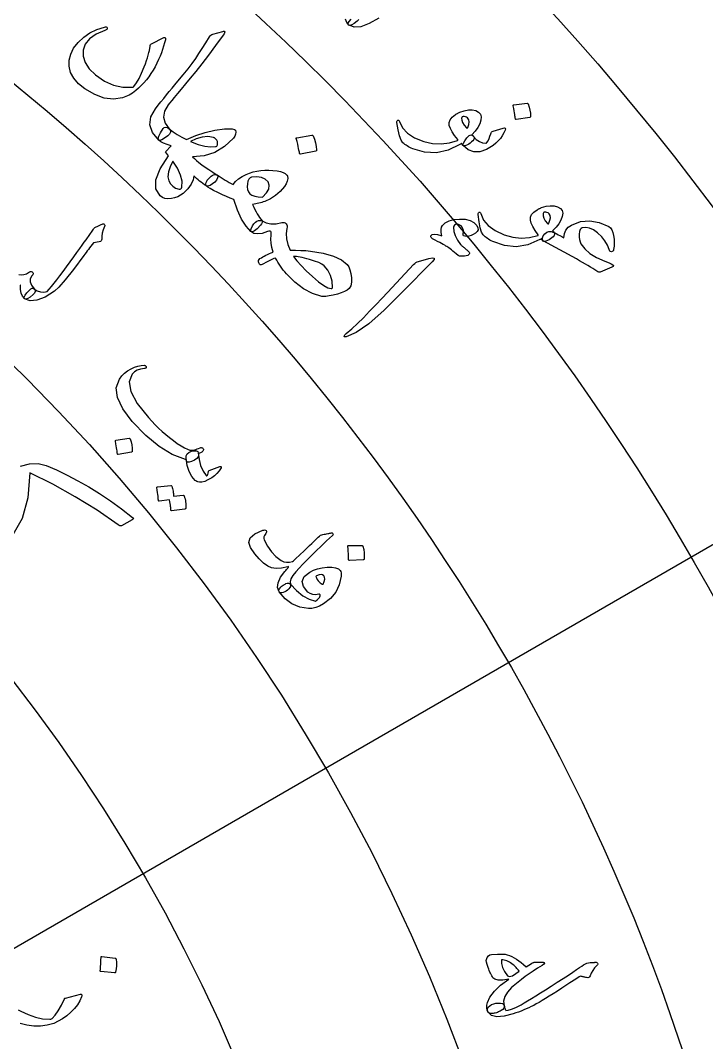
# Model space of a CAD drawing. Header units: millimetres. Extents: x -150 to 150, y -150 to 198.
# Drawn here: x 64.44 to 97.91, y 32.44 to 82.26 of the extents above; entities that cross this region are included whole.
import ezdxf

# ---------------------------------------------------------------- set-up
doc = ezdxf.new("R2010")
doc.units = ezdxf.units.MM
for name, color, linetype in [('ENGRAVE', 7, 'Continuous'), ('ENGRAVE_FINE', 8, 'Continuous'), ('GUIDE', 3, 'Continuous'), ('TEXT', 5, 'Continuous')]:
    doc.layers.add(name, color=color, linetype=linetype)

msp = doc.modelspace()

# ---------------------------------------------------------------- linework, layer by layer
at = {"layer": 'ENGRAVE'}
for radius in [132.75, 112.1737, 91.5975, 71.0212]:
    msp.add_circle((0, 0), radius, dxfattribs=at)
at = {"layer": 'ENGRAVE_FINE'}
for points in [[(114.9649, 66.375), (97.1453, 56.0869)], [(97.1453, 56.0869), (79.3258, 45.7987)], [(79.3258, 45.7987), (61.5062, 35.5106)]]:
    msp.add_lwpolyline(points, dxfattribs=at)
for radius in [122.4619, 101.8856, 81.3094]:
    msp.add_circle((0, 0), radius, dxfattribs=at)
at = {"layer": 'GUIDE'}
msp.add_circle((0, 0), 137.25, dxfattribs=at)
at = {"layer": 'TEXT'}
for points in [[(80.9424, 82.3069), (80.8727, 82.2334), (80.7214, 82.1176), (80.6014, 82.0467), (80.5126, 82.0205), (80.4551, 82.0392), (80.3549, 82.1673), (80.2902, 82.32)], [(81.9211, 82.378), (81.4535, 82.1057), (81.0527, 81.9593), (80.7183, 81.9388), (80.4498, 82.0444), (80.4446, 82.0495), (80.4393, 82.0547), (80.4341, 82.0598), (80.4288, 82.0649), (80.4269, 82.1253), (80.4739, 82.2133), (80.5696, 82.329)], [(64.3609, 69.885), (64.4771, 69.8607), (64.6025, 69.8719), (64.7372, 69.9188), (64.8813, 70.0014), (64.9241, 70.0231), (64.9657, 70.027), (65.0059, 70.0131), (65.0448, 69.9814), (65.0606, 69.9459), (65.058, 69.9057), (65.0372, 69.8609), (64.9982, 69.8115), (64.9179, 69.6743), (64.9092, 69.5235), (64.9722, 69.3591), (65.1065, 69.1807), (65.1521, 69.1135), (65.1598, 69.0437), (65.1295, 68.9713), (65.0613, 68.8964), (64.9124, 68.7775), (64.7939, 68.7041), (64.7058, 68.676), (64.648, 68.6935), (64.5455, 68.8191), (64.4779, 68.9702), (64.4452, 69.1469), (64.4473, 69.3493), (64.443, 69.3616), (64.4257, 69.372)], [(64.4372, 60.5345), (64.8875, 60.6578), (65.307, 60.6691), (65.6951, 60.5684), (66.2053, 60.3499), (66.7213, 60.1035), (67.2427, 59.8291), (67.7692, 59.5263), (68.2997, 59.1958), (68.833, 58.8382), (69.3686, 58.4534), (69.9062, 58.0413), (69.9406, 58.0113), (69.9499, 57.9821), (69.934, 57.9538), (69.893, 57.9263), (69.893, 57.9263), (69.3625, 57.6357), (69.3296, 57.627), (69.2937, 57.6302), (69.2547, 57.6451), (69.2127, 57.6718), (68.1793, 58.3842), (67.1136, 59.0465), (66.0174, 59.6578), (64.8921, 60.2172), (64.796, 58.9855), (64.5196, 57.9773), (64.0726, 57.1899)], [(64.3371, 34.0418), (64.4553, 33.9756), (64.8137, 33.8023), (65.1688, 33.6769), (65.5209, 33.6), (65.8702, 33.5721), (65.8971, 33.5725), (65.9249, 33.5794), (65.9534, 33.593), (65.9828, 33.6131), (66.1337, 33.7765), (66.2847, 33.9902), (66.4356, 34.2546), (66.5858, 34.57), (66.5972, 34.5864), (66.6086, 34.5986), (66.6201, 34.6067), (66.6317, 34.6106), (67.3742, 34.7934), (67.3881, 34.7958), (67.4, 34.7961), (67.4098, 34.7943), (67.4176, 34.7904), (67.4289, 34.7725), (67.4325, 34.7453), (67.4283, 34.7089), (67.4162, 34.6631), (67.3352, 34.4679), (67.2229, 34.2783), (67.0793, 34.0943), (66.9046, 33.916), (66.7054, 33.7456), (66.4986, 33.5987), (66.2842, 33.4749), (66.0623, 33.3741), (65.747, 33.2873), (65.4245, 33.2431), (65.095, 33.241), (64.7585, 33.2804), (64.4288, 33.3632)]]:
    msp.add_lwpolyline(points, dxfattribs=at)
for points in [[(71.5116, 81.3224), (71.4721, 81.1692), (71.4266, 81.0128), (71.3752, 80.8532), (71.3179, 80.6904), (71.2532, 80.5243), (71.1796, 80.3549), (71.0972, 80.1821), (71.0059, 80.006), (70.9098, 79.8351), (70.8076, 79.6718), (70.6993, 79.5159), (70.5849, 79.3676), (70.4642, 79.2263), (70.3367, 79.0917), (70.2026, 78.9636), (70.062, 78.8422), (69.9032, 78.7245), (69.7434, 78.6273), (69.5826, 78.5505), (69.4208, 78.4941), (68.9826, 78.4269), (68.5309, 78.4773), (68.065, 78.6448), (67.5836, 78.9288), (67.2747, 79.1793), (67.0435, 79.4455), (66.8901, 79.7284), (66.8142, 80.0283), (66.8184, 80.3283), (66.8924, 80.6216), (67.0365, 80.9082), (67.2513, 81.1877), (67.5259, 81.4448), (67.8325, 81.6564), (68.1714, 81.8218), (68.5427, 81.9408), (68.5923, 81.9484), (68.6304, 81.9438), (68.6569, 81.927), (68.6719, 81.8981), (68.6765, 81.8601), (68.659, 81.827), (68.6195, 81.7988), (68.5579, 81.7753), (68.1325, 81.5909), (67.8143, 81.3696), (67.6027, 81.1125), (67.497, 80.8202), (67.4951, 80.5164), (67.5963, 80.2129), (67.8004, 79.9089), (68.1071, 79.6036), (68.5361, 79.3029), (68.978, 79.1027), (69.434, 79.003), (69.9049, 79.0038), (69.9177, 79.0071), (69.9323, 79.0158), (69.9488, 79.0298), (69.9673, 79.0491), (70.0972, 79.214), (70.2257, 79.4262), (70.3525, 79.686), (70.4773, 79.9934), (70.5349, 80.1527), (70.5866, 80.3024), (70.6325, 80.4426), (70.6727, 80.5733), (70.7063, 80.6943), (70.7327, 80.8056), (70.7519, 80.9072), (70.764, 80.9991), (70.7721, 81.0454), (70.7861, 81.0825), (70.806, 81.1102), (70.8319, 81.1285), (71.4319, 81.4258), (71.4737, 81.4371), (71.501, 81.4236), (71.5136, 81.3854), (71.5116, 81.3224)], [(74.3183, 81.7295), (74.3477, 81.7367), (74.3707, 81.7384), (74.3872, 81.7347), (74.3972, 81.7255), (74.4052, 81.7035), (74.3967, 81.6667), (74.3718, 81.6151), (74.3305, 81.5488), (73.9625, 81.039), (73.6161, 80.5732), (73.2914, 80.1512), (72.9887, 79.7727), (72.7247, 79.4539), (72.4884, 79.1678), (72.2797, 78.9145), (72.0987, 78.694), (71.9451, 78.5065), (71.8185, 78.3524), (71.7188, 78.2317), (71.6462, 78.1444), (71.4712, 77.8439), (71.4223, 77.5494), (71.4994, 77.2606), (71.7019, 76.977), (71.7542, 76.8939), (71.7586, 76.8097), (71.7151, 76.7244), (71.6238, 76.6381), (71.4606, 76.5202), (71.3337, 76.4455), (71.2432, 76.4142), (71.1889, 76.4262), (70.8824, 76.7973), (70.753, 77.1763), (70.8011, 77.5644), (71.0275, 77.9621), (71.1596, 78.1306), (71.2931, 78.2986), (71.4281, 78.4658), (71.5645, 78.6325), (71.7021, 78.7988), (71.8403, 78.9653), (71.9793, 79.1317), (72.119, 79.2983), (72.3859, 79.6154), (72.6203, 79.9064), (72.822, 80.1712), (72.9911, 80.4099), (73.1475, 80.6446), (73.3112, 80.8972), (73.4822, 81.1679), (73.6604, 81.4568), (73.6947, 81.5068), (73.7328, 81.5464), (73.7745, 81.5756), (73.82, 81.5944)], [(89.1529, 78.2286), (89.1661, 78.2276), (89.1791, 78.2213), (89.1917, 78.2097), (89.2041, 78.1928), (89.2571, 78.0434), (89.2945, 77.8918), (89.3162, 77.7381), (89.3223, 77.5824), (89.3189, 77.5637), (89.311, 77.55), (89.2989, 77.5413), (89.2824, 77.5377), (88.6236, 77.4338), (88.6048, 77.4349), (88.5912, 77.4455), (88.5828, 77.4656), (88.5796, 77.4954), (88.5769, 77.5211), (88.5717, 77.5609), (88.564, 77.6148), (88.5538, 77.6828), (88.5404, 77.7657), (88.5232, 77.8641), (88.5022, 77.978), (88.4772, 78.1074), (88.4756, 78.1261), (88.4789, 78.1392), (88.4873, 78.1465), (88.5006, 78.1483)], [(85.8764, 76.2227), (85.3051, 75.9444), (84.7321, 75.8168), (84.1572, 75.8388), (83.5798, 76.0093), (83.508, 76.041), (83.4391, 76.0741), (83.3733, 76.1087), (83.3105, 76.1447), (83.2513, 76.1823), (83.1964, 76.2212), (83.1458, 76.2617), (83.0994, 76.3036), (83.0112, 76.4331), (82.9329, 76.6407), (82.864, 76.9264), (82.8038, 77.2904), (82.8026, 77.3345), (82.81, 77.3681), (82.8261, 77.3911), (82.8507, 77.4036), (82.8774, 77.405), (82.8996, 77.3947), (82.9174, 77.3729), (82.9308, 77.3395), (83.0709, 77.0326), (83.3149, 76.7694), (83.6632, 76.5487), (84.1163, 76.3696), (84.5409, 76.2709), (84.9568, 76.2456), (85.3642, 76.2941), (85.7634, 76.417), (85.7725, 76.427), (85.7778, 76.4371), (85.7791, 76.4475), (85.7765, 76.4581), (85.619, 76.6567), (85.4974, 76.8369), (85.4116, 76.9989), (85.3618, 77.1428), (85.3572, 77.285), (85.4058, 77.4209), (85.5077, 77.5506), (85.663, 77.674), (85.6853, 77.6886), (85.7085, 77.7028), (85.7326, 77.7166), (85.7578, 77.73), (85.7842, 77.7434), (85.8123, 77.757), (85.8421, 77.7708), (85.8735, 77.7849), (86.0894, 77.8628), (86.291, 77.9024), (86.4783, 77.9035), (86.6512, 77.8663), (86.7913, 77.795), (86.8804, 77.6941), (86.9183, 77.5638), (86.905, 77.4042), (86.8481, 77.2249), (86.7562, 77.0457), (86.6293, 76.8668), (86.4674, 76.688), (86.4772, 76.6773), (86.4871, 76.6672), (86.497, 76.6578), (86.5069, 76.649), (86.5169, 76.6402), (86.5268, 76.6308), (86.5366, 76.6207), (86.5465, 76.61), (86.5715, 76.5655), (86.5732, 76.5152), (86.5515, 76.4591), (86.5064, 76.3971), (86.4493, 76.3375), (86.3861, 76.2835), (86.3166, 76.2351), (86.241, 76.1922), (86.1695, 76.1603), (86.1121, 76.1445), (86.0689, 76.1449), (86.0399, 76.1616), (85.9473, 76.266), (85.9367, 76.2578), (85.9213, 76.2478), (85.9012, 76.2361), (85.8764, 76.2227)], [(86.2631, 77.0405), (86.3129, 77.1891), (86.3278, 77.3167), (86.3078, 77.4232), (86.253, 77.5086), (86.2013, 77.5424), (86.1471, 77.5652), (86.0902, 77.577), (86.0308, 77.5777), (86.0049, 77.5717), (85.985, 77.5563), (85.9712, 77.5314), (85.9634, 77.497), (85.9644, 77.3952), (86.0041, 77.2823), (86.0823, 77.1583), (86.1991, 77.0229), (86.2142, 77.0116), (86.2299, 77.0108), (86.2462, 77.0204), (86.2631, 77.0405)], [(74.926, 76.9087), (74.9478, 76.8181), (74.9383, 76.7243), (74.8976, 76.6274), (74.8257, 76.5274), (74.3949, 76.1131), (73.9199, 75.8251), (73.4016, 75.662), (72.8401, 75.6224), (72.9243, 75.5351), (73.0271, 75.4404), (73.1487, 75.3382), (73.289, 75.2284), (73.4482, 75.112), (73.6269, 74.99), (73.8248, 74.8623), (74.0421, 74.7288), (74.0609, 74.7072), (74.0701, 74.6774), (74.0697, 74.6395), (74.0598, 74.5934), (74.0012, 74.4815), (73.9197, 74.3819), (73.8155, 74.2946), (73.6886, 74.2195), (73.629, 74.1954), (73.5798, 74.1831), (73.5409, 74.1827), (73.5123, 74.1941), (73.4257, 74.2522), (73.3416, 74.3114), (73.26, 74.3717), (73.181, 74.433), (73.1052, 74.4954), (73.0333, 74.5588), (72.9655, 74.6234), (72.9016, 74.6891), (72.8671, 74.4882), (72.7678, 74.279), (72.6039, 74.0612), (72.3756, 73.8349), (72.2498, 73.74), (72.1125, 73.6653), (71.9637, 73.6105), (71.8034, 73.5756), (71.6382, 73.5629), (71.4921, 73.5811), (71.3649, 73.6302), (71.2567, 73.7103), (71.0468, 74.0553), (71.0449, 74.4962), (71.2506, 75.0342), (71.6643, 75.6699), (71.5199, 75.8524), (71.7953, 76.1444), (71.5933, 76.209), (71.4249, 76.2773), (71.2901, 76.3497), (71.1889, 76.4262), (71.1592, 76.5017), (71.1847, 76.6214), (71.2653, 76.7856), (71.4009, 76.9941), (71.4577, 77.0477), (71.5268, 77.0628), (71.6082, 77.0392), (71.7019, 76.977), (71.8887, 76.8326), (72.0918, 76.698), (72.3115, 76.573), (72.5476, 76.4574), (72.9893, 76.6477), (73.4454, 76.7976), (73.916, 76.9069), (74.4011, 76.9751), (74.6164, 76.9864), (74.7757, 76.979), (74.8789, 76.953), (74.926, 76.9087)], [(87.505, 76.8718), (87.9893, 77.0186), (88.0477, 77.0287), (88.0829, 77.016), (88.0948, 76.9805), (88.0834, 76.9222), (88.0218, 76.7791), (87.9456, 76.6434), (87.855, 76.515), (87.75, 76.394), (87.6296, 76.28), (87.493, 76.1727), (87.34, 76.072), (87.1708, 75.978), (86.8503, 75.8606), (86.5544, 75.853), (86.2828, 75.9552), (86.035, 76.1671), (86.0281, 76.2106), (86.056, 76.2863), (86.1188, 76.3942), (86.2162, 76.5342), (86.275, 76.6017), (86.331, 76.6484), (86.3845, 76.6743), (86.4353, 76.6793), (86.4631, 76.6718), (86.4891, 76.6579), (86.5134, 76.6375), (86.536, 76.6106), (86.6763, 76.4616), (86.8253, 76.3558), (86.9829, 76.2931), (87.1495, 76.2737), (87.1598, 76.2753), (87.1697, 76.2816), (87.1794, 76.2924), (87.1886, 76.3079), (87.2484, 76.3991), (87.3004, 76.5019), (87.3445, 76.6165), (87.3808, 76.7428), (87.3968, 76.7879), (87.4229, 76.8244), (87.4589, 76.8524), (87.505, 76.8718)], [(73.9598, 76.4944), (73.9353, 76.5159), (73.9102, 76.5337), (73.8844, 76.5477), (73.8579, 76.558), (73.5779, 76.5997), (73.2979, 76.5799), (73.0182, 76.4988), (72.7386, 76.3566), (73.1113, 76.223), (73.4381, 76.1379), (73.7191, 76.1019), (73.9544, 76.1154), (73.989, 76.1232), (74.0162, 76.1399), (74.0357, 76.1653), (74.0478, 76.1995), (74.0591, 76.2803), (74.0482, 76.3564), (74.0151, 76.4278), (73.9598, 76.4944)], [(78.6517, 76.6724), (78.6667, 76.6719), (78.6818, 76.6655), (78.6969, 76.6529), (78.712, 76.6344), (78.7822, 76.4677), (78.8347, 76.2979), (78.8697, 76.1248), (78.887, 75.9487), (78.8843, 75.9273), (78.8764, 75.9115), (78.8632, 75.901), (78.8448, 75.896), (78.1065, 75.7454), (78.0852, 75.7456), (78.0691, 75.7569), (78.0583, 75.7793), (78.0528, 75.8128), (78.0479, 75.8418), (78.0394, 75.8866), (78.027, 75.9473), (78.0109, 76.0238), (77.9902, 76.1169), (77.9641, 76.2274), (77.9325, 76.3553), (77.8954, 76.5006), (77.8923, 76.5217), (77.8952, 76.5366), (77.9041, 76.5454), (77.9191, 76.548)], [(71.8799, 75.4074), (71.7366, 75.1294), (71.6555, 74.8758), (71.6365, 74.6464), (71.6796, 74.441), (71.7596, 74.295), (71.8691, 74.1796), (72.0082, 74.0948), (72.1772, 74.0404), (72.2272, 74.0413), (72.2663, 74.0587), (72.2944, 74.0926), (72.3115, 74.1431), (72.3219, 74.4227), (72.2537, 74.7268), (72.1065, 75.0553), (71.8799, 75.4074)], [(77.4252, 74.7417), (77.4335, 74.7327), (77.4407, 74.7242), (77.4467, 74.716), (77.4517, 74.7082), (77.4559, 74.7005), (77.4597, 74.6924), (77.4632, 74.6839), (77.4662, 74.6751), (77.476, 74.5556), (77.4544, 74.4311), (77.4012, 74.3016), (77.3167, 74.167), (77.113, 73.927), (76.8847, 73.7263), (76.632, 73.5646), (76.3552, 73.4415), (76.286, 73.417), (76.2153, 73.3939), (76.1433, 73.3723), (76.0698, 73.3521), (75.9949, 73.3334), (75.9185, 73.3161), (75.8408, 73.3003), (75.7616, 73.286), (75.8183, 73.1645), (75.8753, 73.0492), (75.9327, 72.9401), (75.9905, 72.8372), (76.049, 72.741), (76.1088, 72.6516), (76.1697, 72.5692), (76.2318, 72.4937), (76.2481, 72.4576), (76.2396, 72.4096), (76.2065, 72.3495), (76.1487, 72.2775), (75.9893, 72.1091), (75.8591, 72.0026), (75.7581, 71.9579), (75.6864, 71.975), (75.444, 72.2321), (75.225, 72.5776), (75.0283, 73.0119), (74.8526, 73.5355), (74.6788, 73.5989), (74.4912, 73.6758), (74.2897, 73.7662), (74.0743, 73.8701), (73.8633, 73.9777), (73.6982, 74.0684), (73.5793, 74.1424), (73.5065, 74.1999), (73.4816, 74.2407), (73.4773, 74.2934), (73.4936, 74.3583), (73.5303, 74.4351), (73.5551, 74.4752), (73.5825, 74.5129), (73.6124, 74.548), (73.6449, 74.5805), (73.6793, 74.6112), (73.7147, 74.6409), (73.7513, 74.6694), (73.7889, 74.6969), (73.8661, 74.7396), (73.9331, 74.7602), (73.9898, 74.7585), (74.0362, 74.7346), (74.1358, 74.6663), (74.2343, 74.6013), (74.3316, 74.5394), (74.4278, 74.4807), (74.5236, 74.4244), (74.6197, 74.3699), (74.7161, 74.3171), (74.8129, 74.266), (74.9351, 74.4093), (75.0815, 74.5385), (75.2523, 74.6536), (75.4476, 74.7543), (75.619, 74.8212), (75.7954, 74.8755), (75.9766, 74.9174), (76.1627, 74.9466), (76.3545, 74.9625), (76.5527, 74.9642), (76.7573, 74.9517), (76.9682, 74.9248), (77.1216, 74.8929), (77.249, 74.8517), (77.3502, 74.8013), (77.4252, 74.7417)], [(76.5238, 74.3981), (76.3782, 74.5319), (76.1935, 74.6139), (75.9698, 74.6441), (75.7075, 74.6222), (75.6396, 74.5958), (75.5841, 74.533), (75.5409, 74.4338), (75.5099, 74.2984), (75.5008, 74.1511), (75.5176, 74.0221), (75.5602, 73.9113), (75.6287, 73.8187), (75.7307, 73.7434), (75.8676, 73.6903), (76.0395, 73.6594), (76.2467, 73.6505), (76.4398, 73.8538), (76.5505, 74.0462), (76.5785, 74.2277), (76.5238, 74.3981)], [(89.7843, 71.5783), (89.199, 71.3306), (88.6201, 71.2334), (88.0472, 71.2857), (87.4796, 71.4865), (87.4095, 71.5219), (87.3425, 71.5586), (87.2786, 71.5966), (87.2178, 71.636), (87.1607, 71.6766), (87.1079, 71.7184), (87.0595, 71.7614), (87.0154, 71.8057), (86.9342, 71.9398), (86.8669, 72.1512), (86.8132, 72.4401), (86.7723, 72.8068), (86.7735, 72.851), (86.7827, 72.8841), (86.7999, 72.9062), (86.8251, 72.9174), (86.8519, 72.9173), (86.8736, 72.9059), (86.8902, 72.8832), (86.9018, 72.8492), (87.0255, 72.5353), (87.2552, 72.2595), (87.5913, 72.0208), (88.0343, 71.8179), (88.4531, 71.6969), (88.8671, 71.6497), (89.2766, 71.6766), (89.6817, 71.7782), (89.6913, 71.7877), (89.6971, 71.7976), (89.699, 71.8079), (89.6969, 71.8186), (89.5502, 72.0252), (89.4382, 72.2116), (89.3611, 72.3779), (89.319, 72.5242), (89.3219, 72.6665), (89.3777, 72.7997), (89.4863, 72.9238), (89.6479, 73.0388), (89.6708, 73.0522), (89.6948, 73.0651), (89.7196, 73.0776), (89.7455, 73.0897), (89.7726, 73.1016), (89.8014, 73.1137), (89.8318, 73.126), (89.8639, 73.1384), (90.0836, 73.2048), (90.287, 73.2337), (90.4741, 73.2249), (90.6448, 73.1786), (90.781, 73.1), (90.8646, 72.9946), (90.8956, 72.8624), (90.8738, 72.7038), (90.8076, 72.5277), (90.7063, 72.3536), (90.5701, 72.1817), (90.399, 72.0117), (90.4082, 72.0004), (90.4176, 71.9898), (90.427, 71.9799), (90.4364, 71.9706), (90.4459, 71.9613), (90.4553, 71.9514), (90.4646, 71.9408), (90.4738, 71.9296), (90.4965, 71.8839), (90.4955, 71.8336), (90.4709, 71.7787), (90.4226, 71.7192), (90.3624, 71.6626), (90.2964, 71.612), (90.2245, 71.5674), (90.1468, 71.5286), (90.0736, 71.5004), (90.0155, 71.4877), (89.9724, 71.4904), (89.9443, 71.5086), (89.8574, 71.6178), (89.8463, 71.6101), (89.8304, 71.6009), (89.8097, 71.5903), (89.7843, 71.5783)], [(90.2137, 72.3745), (90.2712, 72.5203), (90.2928, 72.6469), (90.2785, 72.7543), (90.2283, 72.8424), (90.1785, 72.879), (90.1255, 72.9046), (90.0693, 72.9193), (90.01, 72.9231), (89.9838, 72.9186), (89.9632, 72.9042), (89.9481, 72.8801), (89.9385, 72.8461), (89.9341, 72.7445), (89.9677, 72.6297), (90.0393, 72.5016), (90.1488, 72.3603), (90.1632, 72.3482), (90.1789, 72.3465), (90.1957, 72.3553), (90.2137, 72.3745)], [(68.0947, 72.1872), (68.2158, 72.2396), (68.3113, 72.2817), (68.3812, 72.3135), (68.4254, 72.3349), (68.4554, 72.3469), (68.4824, 72.3501), (68.5065, 72.3446), (68.5276, 72.3303), (68.5451, 72.3073), (68.5527, 72.2809), (68.5504, 72.2511), (68.5382, 72.2178), (68.475, 72.058), (68.4317, 71.9012), (68.408, 71.7472), (68.4041, 71.5962), (68.3999, 71.5507), (68.3779, 71.5158), (68.3381, 71.4916), (68.2805, 71.4778), (67.9993, 71.4275), (67.9365, 71.3449), (67.875, 71.2636), (67.8147, 71.1837), (67.7557, 71.1052), (67.6979, 71.028), (67.6414, 70.9522), (67.5862, 70.8777), (67.5323, 70.8046), (67.0316, 70.1289), (66.6265, 69.6137), (66.3179, 69.2582), (66.1062, 69.062), (65.644, 68.7807), (65.2463, 68.6263), (64.9127, 68.5989), (64.6426, 68.6985), (64.6373, 68.7035), (64.632, 68.7085), (64.6266, 68.7136), (64.6213, 68.7186), (64.6182, 68.7788), (64.6634, 68.8678), (64.7567, 68.9853), (64.8984, 69.1315), (64.9549, 69.1816), (65.0076, 69.2074), (65.0563, 69.2088), (65.1011, 69.1858), (65.2632, 69.0847), (65.4235, 69.0271), (65.582, 69.013), (65.7391, 69.0425), (65.8419, 69.1596), (65.9557, 69.2956), (66.0805, 69.4507), (66.2163, 69.6249), (66.3627, 69.8172), (66.5193, 70.0266), (66.6863, 70.2531), (66.8634, 70.4969), (67.039, 70.7351), (67.1961, 70.9498), (67.3347, 71.141), (67.4548, 71.3088), (67.5572, 71.4525), (67.6425, 71.5713), (67.7109, 71.6652), (67.7623, 71.7343), (67.9973, 72.0951), (68.0242, 72.1272), (68.0494, 72.1532), (68.0729, 72.1732), (68.0947, 72.1872)], [(80.3845, 70.3614), (80.4575, 70.2517), (80.5154, 70.1066), (80.5581, 69.9261), (80.5852, 69.7103), (80.5868, 69.5022), (80.5522, 69.3325), (80.4817, 69.2013), (80.3753, 69.1085), (80.2444, 69.0428), (80.0872, 68.9818), (79.9039, 68.9255), (79.6944, 68.8738), (79.4956, 68.8343), (79.338, 68.8094), (79.2214, 68.7994), (79.1459, 68.8043), (78.6942, 68.949), (78.2556, 69.1824), (77.8289, 69.5044), (77.4131, 69.915), (77.3349, 70.0045), (77.2605, 70.096), (77.1897, 70.1895), (77.1226, 70.285), (77.0591, 70.3817), (76.9992, 70.479), (76.9429, 70.5768), (76.8902, 70.6752), (76.8071, 70.6512), (76.6702, 70.5931), (76.4797, 70.5006), (76.2355, 70.3736), (76.1843, 70.3528), (76.1395, 70.3574), (76.1012, 70.3873), (76.0692, 70.4427), (76.0553, 70.5023), (76.0601, 70.557), (76.0837, 70.6069), (76.1262, 70.6518), (76.1919, 70.694), (76.262, 70.736), (76.3366, 70.7778), (76.4155, 70.8195), (76.4989, 70.8603), (76.5866, 70.8994), (76.6787, 70.9369), (76.7751, 70.9728), (76.7098, 71.1893), (76.6703, 71.3993), (76.6564, 71.6027), (76.6684, 71.7995), (76.6758, 71.8612), (76.6754, 71.9113), (76.6672, 71.9498), (76.6513, 71.9767), (76.6289, 71.9899), (76.5958, 71.993), (76.5521, 71.986), (76.4978, 71.969), (76.2277, 71.8823), (76.0025, 71.8543), (75.8221, 71.8851), (75.6864, 71.975), (75.676, 71.9943), (75.6732, 72.0222), (75.678, 72.0588), (75.6905, 72.1041), (75.7606, 72.2457), (75.8318, 72.3558), (75.9043, 72.4343), (75.9781, 72.4811), (76.0565, 72.5072), (76.1249, 72.518), (76.1834, 72.5135), (76.2318, 72.4937), (76.4308, 72.3971), (76.6579, 72.3509), (76.9134, 72.355), (77.1973, 72.4093), (77.2545, 72.4178), (77.3068, 72.4117), (77.3541, 72.3909), (77.3966, 72.3555), (77.4315, 72.3066), (77.4507, 72.2516), (77.454, 72.1905), (77.4416, 72.1233), (77.4051, 71.8771), (77.4191, 71.619), (77.4835, 71.3489), (77.598, 71.0665), (77.8635, 71.0643), (78.1171, 71.056), (78.3588, 71.0418), (78.5885, 71.0217), (79.2086, 70.9185), (79.7151, 70.773), (80.1073, 70.5868), (80.3845, 70.3614)], [(85.787, 70.8103), (85.6984, 70.8855), (85.6159, 70.9549), (85.5393, 71.0185), (85.4688, 71.0764), (85.4042, 71.1279), (85.3455, 71.1721), (85.2929, 71.2091), (85.2461, 71.239), (85.1971, 71.2679), (85.1373, 71.3022), (85.067, 71.3419), (84.986, 71.3868), (84.8939, 71.4366), (84.7903, 71.491), (84.6753, 71.5499), (84.5488, 71.6132), (84.5017, 71.6428), (84.4724, 71.6774), (84.4608, 71.717), (84.4668, 71.7615), (84.5177, 71.8284), (84.6235, 71.8516), (84.7844, 71.8308), (85.0003, 71.7657), (84.9667, 71.9269), (84.9603, 72.0654), (84.9813, 72.1813), (85.0297, 72.2744), (85.1645, 72.3991), (85.347, 72.4919), (85.5773, 72.5525), (85.8556, 72.5806), (86.1354, 72.5691), (86.3702, 72.5117), (86.5596, 72.4085), (86.7036, 72.2597), (86.7564, 72.1538), (86.7631, 72.0574), (86.7238, 71.9706), (86.6385, 71.8933), (86.53, 71.8292), (86.4211, 71.782), (86.3118, 71.7516), (86.2021, 71.738), (86.1136, 71.7421), (86.0562, 71.7662), (86.0296, 71.8102), (86.034, 71.8743), (86.0509, 71.9576), (86.0484, 72.0364), (86.0265, 72.1105), (85.9853, 72.1799), (85.9316, 72.2439), (85.8714, 72.2895), (85.8048, 72.3166), (85.7318, 72.3253), (85.6602, 72.3162), (85.6095, 72.2887), (85.5799, 72.2427), (85.5713, 72.1784), (85.589, 71.9797), (85.6521, 71.7736), (85.7606, 71.5599), (85.9145, 71.3383), (85.93, 71.3208), (85.9486, 71.3021), (85.97, 71.2824), (85.9945, 71.2615), (86.0215, 71.2392), (86.0506, 71.215), (86.0819, 71.1891), (86.1153, 71.1613), (86.1511, 71.1308), (86.1836, 71.1034), (86.2128, 71.0789), (86.2389, 71.0576), (86.2617, 71.0385), (86.2812, 71.021), (86.2974, 71.0051), (86.3102, 70.9907), (86.3305, 70.9603), (86.3409, 70.9303), (86.3415, 70.9008), (86.3322, 70.8718), (86.3198, 70.8481), (86.3048, 70.8294), (86.287, 70.8155), (86.2666, 70.8066), (86.0954, 70.7763), (85.9584, 70.7667), (85.8556, 70.778), (85.787, 70.8103)], [(93.2914, 70.2315), (92.7269, 69.9924), (92.6938, 69.9884), (92.6555, 69.9944), (92.612, 70.0103), (92.5633, 70.0363), (92.4649, 70.1011), (92.359, 70.1688), (92.2455, 70.2393), (92.1244, 70.3127), (91.9961, 70.3892), (91.861, 70.4689), (91.719, 70.552), (91.5701, 70.6383), (89.9397, 71.5143), (89.9052, 71.5854), (89.9066, 71.6664), (89.944, 71.7573), (90.0174, 71.8583), (90.1138, 71.9423), (90.2203, 71.9825), (90.3368, 71.9786), (90.4634, 71.9307), (90.4777, 71.9235), (90.5057, 71.9089), (90.5473, 71.8868), (90.6025, 71.8572), (90.6707, 71.8201), (90.7512, 71.7757), (90.844, 71.7238), (90.9492, 71.6644), (90.9763, 71.8693), (91.0469, 72.0415), (91.1611, 72.181), (91.319, 72.2876), (91.7627, 72.4553), (92.2148, 72.4994), (92.6751, 72.419), (93.1431, 72.2133), (93.2214, 72.1495), (93.2866, 72.0552), (93.3387, 71.9307), (93.3775, 71.7759), (93.4011, 71.6024), (93.4089, 71.4326), (93.4009, 71.2663), (93.3771, 71.1036), (93.3623, 71.0517), (93.3389, 71.0156), (93.307, 70.9955), (93.2665, 70.9911), (93.2257, 71.0001), (93.1931, 71.02), (93.1685, 71.0507), (93.152, 71.0923), (93.0715, 71.3131), (92.9516, 71.5218), (92.7926, 71.7181), (92.5945, 71.9018), (92.3899, 72.0482), (92.1967, 72.1401), (92.0149, 72.1776), (91.8449, 72.1611), (91.7887, 72.1288), (91.7459, 72.0644), (91.7166, 71.9678), (91.7005, 71.8393), (91.6988, 71.7056), (91.7117, 71.5835), (91.7391, 71.4729), (91.781, 71.3736), (91.9658, 71.1225), (92.2211, 70.8986), (92.5472, 70.7015), (92.9444, 70.5304), (92.9892, 70.5135), (93.0328, 70.4968), (93.0751, 70.4802), (93.116, 70.4638), (93.155, 70.4477), (93.1914, 70.4319), (93.2252, 70.4165), (93.2564, 70.4014), (93.3397, 70.3573), (93.3734, 70.3142), (93.3573, 70.2723), (93.2914, 70.2315)], [(79.6689, 69.248), (79.6491, 69.5555), (79.5731, 69.8343), (79.4411, 70.0841), (79.2533, 70.3043), (79.1436, 70.3829), (78.9886, 70.4602), (78.7884, 70.536), (78.5431, 70.6099), (78.4138, 70.6442), (78.2939, 70.6741), (78.1834, 70.6997), (78.0823, 70.721), (77.9902, 70.7378), (77.9068, 70.7497), (77.8319, 70.7567), (77.7657, 70.7588), (77.9236, 70.5451), (78.1292, 70.3103), (78.3822, 70.0541), (78.6825, 69.7757), (78.9845, 69.52), (79.2378, 69.3383), (79.4429, 69.2313), (79.6003, 69.1994), (79.6287, 69.1986), (79.6496, 69.2064), (79.663, 69.2229), (79.6689, 69.248)], [(84.366, 70.6619), (84.5379, 70.6975), (84.6225, 70.681), (84.6196, 70.6127), (84.5291, 70.4927), (83.0809, 69.0297), (82.1873, 68.1373), (81.4302, 67.4765), (80.8114, 67.0451), (80.3318, 66.842), (80.283, 66.8369), (80.2506, 66.8415), (80.2347, 66.8557), (80.2352, 66.8796), (80.2448, 66.9064), (80.2627, 66.9347), (80.2889, 66.9646), (80.3233, 66.996), (80.6015, 67.228), (80.8858, 67.4869), (81.1763, 67.7727), (81.4727, 68.0856), (81.5515, 68.1658), (81.762, 68.3849), (82.1042, 68.7434), (82.5774, 69.2415), (83.6153, 70.3593), (83.6741, 70.4145), (83.7337, 70.4589), (83.7941, 70.4928), (83.8552, 70.5159)], [(73.117, 61.1404), (73.1188, 61.1325), (73.1202, 61.125), (73.1214, 61.1178), (73.1222, 61.111), (73.1227, 61.1039), (73.1228, 61.0958), (73.1225, 61.0868), (73.1217, 61.0768), (73.1057, 60.9858), (73.0437, 60.9034), (72.9358, 60.8296), (72.7821, 60.7644), (72.679, 60.7364), (72.6031, 60.7322), (72.5545, 60.752), (72.533, 60.7958), (72.5265, 60.8215), (72.5174, 60.8403), (72.5057, 60.8521), (72.4914, 60.8569), (71.8482, 61.1012), (71.2031, 61.4926), (70.5533, 62.0305), (69.895, 62.7142), (69.4301, 63.3279), (69.1694, 63.8758), (69.1149, 64.3609), (69.2686, 64.7846), (69.3853, 64.9374), (69.519, 65.072), (69.6697, 65.1883), (69.8376, 65.2863), (70.0005, 65.3577), (70.1628, 65.4092), (70.3245, 65.4408), (70.4856, 65.4523), (70.5102, 65.449), (70.5314, 65.4413), (70.5491, 65.429), (70.5633, 65.4123), (70.5708, 65.3912), (70.5737, 65.371), (70.5721, 65.3516), (70.5658, 65.3331), (70.5564, 65.3186), (70.5398, 65.3065), (70.516, 65.2965), (70.4851, 65.2889), (70.2958, 65.2608), (70.1346, 65.2076), (70.0016, 65.1295), (69.8967, 65.0268), (69.7466, 64.6476), (69.8291, 64.1692), (70.1414, 63.5899), (70.6809, 62.9059), (70.842, 62.7299), (71.0081, 62.5588), (71.179, 62.3925), (71.3548, 62.2309), (71.5347, 62.0751), (71.7177, 61.9261), (71.904, 61.7839), (72.0936, 61.6484), (72.2843, 61.5222), (72.4491, 61.4258), (72.5882, 61.3592), (72.7017, 61.3228), (72.7525, 61.3145), (72.8068, 61.3135), (72.8648, 61.3197), (72.9263, 61.3331), (72.9917, 61.3521), (73.0611, 61.375), (73.1344, 61.4018), (73.2118, 61.4325), (73.2368, 61.4402), (73.2626, 61.4413), (73.2892, 61.4356), (73.3164, 61.4234), (73.3403, 61.4058), (73.3565, 61.3842), (73.3651, 61.3587), (73.3661, 61.3293), (73.3587, 61.299), (73.3423, 61.2707), (73.3169, 61.2447), (73.2824, 61.2207)], [(69.7401, 61.8941), (69.7531, 61.8935), (69.7657, 61.8877), (69.7779, 61.8768), (69.7897, 61.8606), (69.8391, 61.7164), (69.8732, 61.5697), (69.8918, 61.4206), (69.895, 61.269), (69.8912, 61.2508), (69.8833, 61.2372), (69.8712, 61.2284), (69.855, 61.2244), (69.2075, 61.1051), (69.1891, 61.1055), (69.176, 61.1155), (69.1682, 61.1349), (69.1656, 61.1637), (69.1634, 61.1887), (69.159, 61.2273), (69.1524, 61.2796), (69.1436, 61.3455), (69.132, 61.4258), (69.1168, 61.5211), (69.0982, 61.6315), (69.0759, 61.7569), (69.0746, 61.775), (69.0781, 61.7878), (69.0864, 61.7953), (69.0995, 61.7973)], [(72.519, 60.928), (72.5262, 61.0386), (72.5731, 61.1323), (72.6598, 61.2089), (72.7864, 61.2685), (72.9294, 61.2868), (73.0321, 61.2794), (73.0944, 61.2464), (73.1161, 61.1879), (73.1522, 60.8567), (73.2292, 60.5608), (73.3475, 60.2997), (73.5074, 60.0732), (73.5149, 60.0669), (73.5236, 60.065), (73.5334, 60.0677), (73.5444, 60.0749), (73.5591, 60.0958), (73.5744, 60.1351), (73.5902, 60.1928), (73.6066, 60.2688), (73.6152, 60.2877), (73.626, 60.3038), (73.6392, 60.317), (73.6548, 60.3274), (74.1646, 60.5142), (74.185, 60.5201), (74.2022, 60.521), (74.2163, 60.5169), (74.2273, 60.5078), (74.2343, 60.4956), (74.2366, 60.4818), (74.234, 60.4665), (74.2267, 60.4498), (74.1325, 60.3013), (74.0249, 60.1707), (73.9039, 60.0581), (73.7696, 59.9632), (73.5886, 59.8625), (73.4292, 59.7956), (73.2913, 59.7626), (73.1748, 59.7635), (73.101, 59.776), (73.0401, 59.7931), (72.9923, 59.8149), (72.9574, 59.8414), (72.7971, 60.0275), (72.671, 60.2704), (72.5785, 60.5704), (72.519, 60.928)], [(72.3757, 59.1202), (72.3886, 59.119), (72.4009, 59.1127), (72.4127, 59.1012), (72.4239, 59.0846), (72.4478, 59.0119), (72.468, 58.9392), (72.4846, 58.8665), (72.4975, 58.7938), (72.5067, 58.7205), (72.5121, 58.6459), (72.5136, 58.57), (72.5114, 58.4929), (72.5065, 58.4745), (72.497, 58.4604), (72.4828, 58.4507), (72.4638, 58.4453), (71.807, 58.3587), (71.7953, 58.3613), (71.7865, 58.3721), (71.7807, 58.3911), (71.7777, 58.4183), (71.7784, 58.4391), (71.7768, 58.4709), (71.773, 58.5135), (71.7668, 58.5671), (71.7583, 58.6321), (71.7476, 58.7094), (71.7347, 58.7989), (71.7195, 58.9006), (71.2072, 58.8327), (71.1888, 58.8338), (71.176, 58.8441), (71.1688, 58.8638), (71.1672, 58.8927), (71.1658, 58.9177), (71.1626, 58.9565), (71.1578, 59.009), (71.1511, 59.0752), (71.1421, 59.1558), (71.1301, 59.2516), (71.115, 59.3626), (71.0968, 59.4887), (71.0981, 59.5044), (71.1035, 59.5154), (71.1129, 59.5215), (71.1264, 59.5228), (71.7699, 59.5984), (71.7829, 59.5973), (71.7952, 59.5911), (71.8071, 59.5798), (71.8184, 59.5633), (71.8415, 59.5036), (71.861, 59.4433), (71.8768, 59.3823), (71.8888, 59.3207), (71.8975, 59.2587), (71.9032, 59.1966), (71.9059, 59.1344), (71.9056, 59.0722)], [(77.6082, 54.7887), (77.6177, 54.73), (77.6087, 54.6718), (77.5812, 54.6141), (77.5351, 54.5568), (77.4713, 54.4957), (77.4048, 54.4449), (77.3355, 54.4046), (77.2634, 54.3746), (77.1957, 54.3578), (77.1395, 54.3569), (77.0948, 54.3719), (77.0616, 54.4028), (76.9853, 54.6176), (77.0066, 54.8562), (77.1257, 55.119), (77.3424, 55.4061), (77.3825, 55.4519), (77.4172, 55.4916), (77.4466, 55.5251), (77.4706, 55.5526), (77.4893, 55.574), (77.5027, 55.5893), (77.5107, 55.5984), (77.5133, 55.6015), (77.5246, 55.6232), (77.523, 55.6358), (77.5086, 55.6391), (77.4814, 55.6333), (77.1763, 55.5688), (76.9127, 55.5515), (76.6903, 55.5815), (76.509, 55.6588), (76.3015, 55.8109), (76.0926, 56.0138), (75.882, 56.2676), (75.6691, 56.5722), (75.5823, 56.8174), (75.6511, 57.0389), (75.876, 57.2368), (76.2577, 57.4104), (76.3096, 57.4233), (76.3539, 57.4247), (76.3906, 57.4146), (76.4197, 57.3929), (76.4377, 57.3635), (76.4412, 57.3302), (76.4302, 57.293), (76.4047, 57.2518), (76.3502, 57.1641), (76.3193, 57.0838), (76.3118, 57.0106), (76.328, 56.9448), (76.4934, 56.6318), (76.6861, 56.3612), (76.9065, 56.1326), (77.1551, 55.9457), (77.2857, 55.8809), (77.4224, 55.8488), (77.5652, 55.8494), (77.7141, 55.8827), (77.7658, 55.9245), (77.8806, 56.03), (78.0582, 56.1992), (78.2986, 56.4323), (78.4278, 56.5561), (78.5447, 56.6676), (78.6493, 56.7669), (78.7415, 56.8538), (78.8204, 56.9283), (78.885, 56.99), (78.9352, 57.0392), (78.9711, 57.0756), (79.0294, 57.1265), (79.0852, 57.1651), (79.1385, 57.1913), (79.1893, 57.2052), (79.256, 57.2171), (79.3183, 57.2281), (79.3761, 57.2381), (79.4293, 57.2473), (79.4778, 57.2558), (79.5213, 57.2643), (79.5597, 57.2726), (79.593, 57.2807), (79.6216, 57.2849), (79.6455, 57.281), (79.6649, 57.2691), (79.6798, 57.2493), (79.6873, 57.2213), (79.6864, 57.1954), (79.6771, 57.1717), (79.6594, 57.1502), (79.3773, 56.891), (79.1121, 56.6425), (78.8637, 56.4047), (78.6322, 56.1777), (78.4173, 55.9618), (78.2187, 55.7574), (78.0364, 55.5644), (77.8705, 55.3828), (77.7239, 55.2018), (77.6312, 55.0425), (77.5926, 54.9048), (77.6082, 54.7887)], [(81.1007, 56.6711), (81.1139, 56.6686), (81.1261, 56.6607), (81.1376, 56.6476), (81.1481, 56.6292), (81.1855, 56.4732), (81.2069, 56.3169), (81.2125, 56.1604), (81.2022, 56.0036), (81.1967, 55.9853), (81.1875, 55.9725), (81.1744, 55.9653), (81.1575, 55.9635), (80.4888, 55.937), (80.4701, 55.9403), (80.4576, 55.9525), (80.4514, 55.9736), (80.4514, 56.0038), (80.4514, 56.0298), (80.4503, 56.0703), (80.4483, 56.1252), (80.4453, 56.1945), (80.4406, 56.279), (80.4337, 56.3795), (80.4246, 56.4961), (80.4132, 56.6287), (80.4135, 56.6476), (80.4182, 56.6602), (80.4273, 56.6667), (80.4408, 56.6668)], [(80.0439, 55.4436), (80.0674, 55.3967), (80.0818, 55.3366), (80.0872, 55.2633), (80.0835, 55.177), (79.9952, 54.759), (79.8227, 54.3937), (79.5668, 54.0809), (79.2284, 53.82), (79.032, 53.714), (78.8425, 53.6407), (78.6601, 53.5998), (78.4847, 53.5914), (78.0619, 53.6619), (77.6843, 53.8204), (77.3512, 54.0673), (77.0616, 54.4028), (77.0447, 54.4453), (77.0489, 54.4948), (77.0743, 54.5515), (77.1207, 54.6153), (77.1491, 54.6469), (77.18, 54.6764), (77.2135, 54.7038), (77.2497, 54.7291), (77.2868, 54.7523), (77.3231, 54.7733), (77.3588, 54.7921), (77.3937, 54.8086), (77.459, 54.8306), (77.5165, 54.8346), (77.5663, 54.8206), (77.6082, 54.7887), (77.9048, 54.4683), (78.2088, 54.222), (78.5208, 54.0498), (78.8416, 53.9519), (78.9208, 54.0213), (78.9808, 54.0809), (79.0215, 54.1308), (79.043, 54.1709), (79.0576, 54.2114), (79.0632, 54.2434), (79.0599, 54.2671), (79.0476, 54.2825), (79.0362, 54.291), (79.0248, 54.2961), (79.0134, 54.2979), (79.0021, 54.2963), (78.8405, 54.2721), (78.6971, 54.2804), (78.5718, 54.3213), (78.4644, 54.3947), (78.2405, 54.6685), (78.1801, 54.9222), (78.2837, 55.1569), (78.5518, 55.3726), (78.73, 55.4617), (78.9317, 55.5304), (79.1568, 55.5785), (79.4054, 55.6059), (79.6329, 55.6098), (79.8152, 55.5839), (79.9522, 55.5285), (80.0439, 55.4436)], [(79.2427, 55.1898), (79.1829, 55.2389), (79.1041, 55.2553), (79.0061, 55.2389), (78.8892, 55.1896), (78.8735, 55.1781), (78.8629, 55.1689), (78.8574, 55.1622), (78.8569, 55.1579), (78.8852, 55.0859), (78.9207, 55.0179), (78.9636, 54.9539), (79.0139, 54.8938), (79.0649, 54.8456), (79.1143, 54.8111), (79.1621, 54.7902), (79.2083, 54.783), (79.2586, 54.9202), (79.281, 55.0337), (79.2757, 55.1236), (79.2427, 55.1898)], [(69.0631, 36.553), (69.0758, 36.5488), (69.0871, 36.5395), (69.0968, 36.525), (69.1051, 36.5053), (69.1234, 36.3451), (69.1257, 36.1866), (69.1122, 36.0299), (69.0828, 35.8751), (69.0751, 35.8575), (69.0644, 35.846), (69.0505, 35.8404), (69.0335, 35.8408), (68.3659, 35.8988), (68.3478, 35.9044), (68.3369, 35.9181), (68.3333, 35.9399), (68.3369, 35.9699), (68.3401, 35.9958), (68.344, 36.0362), (68.3487, 36.0911), (68.3541, 36.1605), (68.3597, 36.2452), (68.365, 36.3461), (68.37, 36.4632), (68.3746, 36.5967), (68.3772, 36.6155), (68.3834, 36.6275), (68.3932, 36.6328), (68.4067, 36.6312)], [(88.3965, 35.1211), (88.1922, 34.9041), (88.0637, 34.6843), (88.011, 34.4613), (88.034, 34.235), (88.0375, 34.1719), (88.0142, 34.1113), (87.964, 34.053), (87.887, 33.9972), (87.8438, 33.9736), (87.7991, 33.9514), (87.7528, 33.9306), (87.7051, 33.9112), (87.6559, 33.8941), (87.6053, 33.8804), (87.5535, 33.8702), (87.5004, 33.8633), (87.4108, 33.8579), (87.3407, 33.8639), (87.2901, 33.8813), (87.2589, 33.9102), (87.2149, 34.0232), (87.1932, 34.1402), (87.1937, 34.261), (87.2165, 34.3858), (87.3423, 34.66), (87.5579, 34.9415), (87.8631, 35.2305), (88.2581, 35.5273), (87.9692, 35.4884), (87.7452, 35.4872), (87.586, 35.5238), (87.4916, 35.5983), (87.4607, 35.6469), (87.4304, 35.6991), (87.4005, 35.755), (87.3711, 35.8146), (87.342, 35.8782), (87.313, 35.9463), (87.2841, 36.0189), (87.2552, 36.096), (87.2067, 36.2396), (87.1766, 36.3532), (87.1648, 36.4368), (87.1716, 36.4903), (87.2149, 36.5916), (87.2715, 36.6656), (87.3415, 36.7125), (87.4249, 36.7321), (87.7045, 36.7479), (87.9247, 36.7514), (88.0854, 36.7427), (88.1866, 36.7222), (88.2949, 36.6818), (88.4051, 36.632), (88.5172, 36.5727), (88.631, 36.504), (88.7466, 36.4257), (88.8639, 36.3378), (88.9829, 36.2404), (89.1037, 36.1333), (89.3624, 36.2867), (89.3942, 36.3034), (89.4236, 36.3186), (89.4506, 36.3324), (89.4752, 36.3447), (89.4978, 36.3546), (89.5186, 36.3613), (89.5378, 36.3648), (89.5552, 36.365), (89.9355, 36.3568), (89.9901, 36.3458), (90.0002, 36.3159), (89.9658, 36.267), (89.8869, 36.1991), (89.6661, 36.0634), (89.4553, 35.9275), (89.2546, 35.7913), (89.064, 35.6549), (88.8831, 35.5192), (88.7116, 35.3849), (88.5494, 35.2523), (88.3965, 35.1211)], [(88.7734, 35.9191), (88.7388, 35.9623), (88.7019, 36.0065), (88.6625, 36.0516), (88.6206, 36.0978), (88.5752, 36.144), (88.5251, 36.1892), (88.4703, 36.2335), (88.4109, 36.2769), (88.3519, 36.3188), (88.2918, 36.3563), (88.2305, 36.3892), (88.1681, 36.4175), (88.1046, 36.4409), (88.0404, 36.4588), (87.9753, 36.4714), (87.9094, 36.4786), (87.9031, 36.2935), (87.9503, 36.1019), (88.0512, 35.9032), (88.2055, 35.6973), (88.2455, 35.6716), (88.2977, 35.6628), (88.3621, 35.6708), (88.4387, 35.6958)], [(92.4886, 36.3565), (92.527, 36.3566), (92.5576, 36.3484), (92.5806, 36.332), (92.5957, 36.3073), (92.6012, 36.282), (92.5977, 36.2563), (92.5855, 36.2302), (92.5644, 36.2039), (92.4487, 36.0851), (92.3541, 35.9604), (92.2808, 35.8298), (92.2286, 35.6931), (92.2012, 35.6444), (92.1617, 35.6138), (92.1103, 35.6011), (92.047, 35.6064), (92.0123, 35.6138), (91.9773, 35.6216), (91.9423, 35.6298), (91.907, 35.6385), (91.8718, 35.6471), (91.8367, 35.6553), (91.8018, 35.663), (91.7671, 35.6703), (91.7015, 35.6402), (91.5269, 35.534), (91.2432, 35.352), (90.85, 35.0947), (90.634, 34.9531), (90.4304, 34.8217), (90.2394, 34.7004), (90.0609, 34.5891), (89.8953, 34.4884), (89.7427, 34.3989), (89.6033, 34.3205), (89.4771, 34.2533), (89.357, 34.1928), (89.2358, 34.135), (89.1136, 34.0799), (88.9905, 34.0273), (88.8659, 33.9772), (88.7394, 33.9294), (88.6111, 33.8838), (88.4809, 33.8404), (88.0336, 33.7237), (87.6821, 33.6969), (87.4263, 33.7599), (87.2659, 33.9129), (87.2273, 34.0042), (87.2254, 34.0883), (87.2601, 34.1654), (87.3315, 34.2354), (87.425, 34.2936), (87.526, 34.3352), (87.6345, 34.3601), (87.7505, 34.3682), (87.8632, 34.3622), (87.9475, 34.3391), (88.0036, 34.2989), (88.0313, 34.2418), (88.0457, 34.195), (88.0588, 34.1531), (88.0704, 34.1161), (88.0806, 34.0839), (88.0905, 34.0565), (88.101, 34.0338), (88.1122, 34.0157), (88.1241, 34.0024), (88.2391, 34.0113), (88.4, 34.0615), (88.6068, 34.153), (88.8592, 34.286), (89.0072, 34.3704), (89.1758, 34.4699), (89.3649, 34.5843), (89.5745, 34.714), (89.8052, 34.8586), (90.0576, 35.0179), (90.3316, 35.1921), (90.6271, 35.3812), (90.9156, 35.5671), (91.1686, 35.7314), (91.3862, 35.874), (91.5684, 35.9948), (91.7154, 36.0932), (91.8275, 36.1687), (91.9046, 36.2213), (91.9469, 36.2509), (92.0042, 36.2843), (92.0696, 36.3096), (92.1433, 36.3267), (92.2251, 36.3357), (92.2675, 36.3366), (92.3071, 36.338), (92.3441, 36.3399), (92.3784, 36.3422), (92.4099, 36.3451), (92.4388, 36.3484), (92.465, 36.3522), (92.4886, 36.3565)]]:
    msp.add_lwpolyline(points, close=True, dxfattribs=at)

doc.saveas('drawing.dxf')
